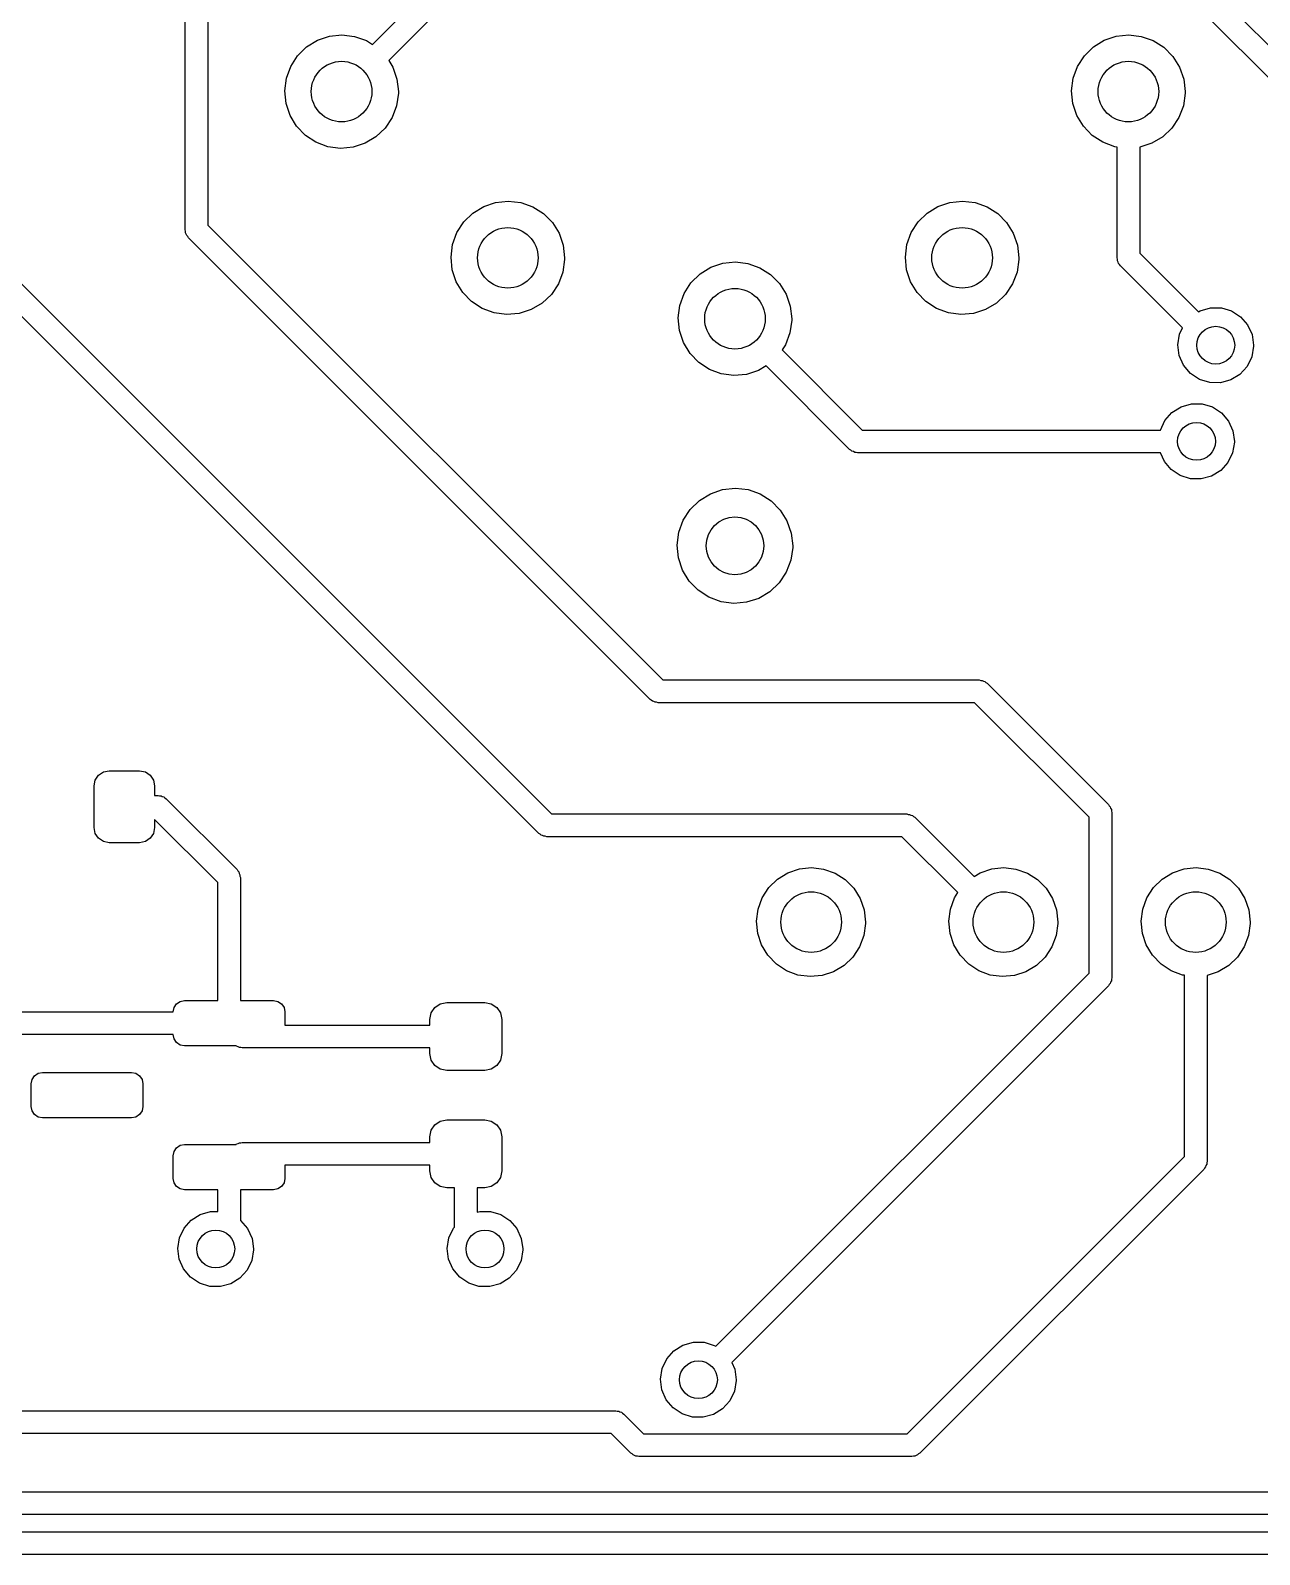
# Model space of a CAD drawing. Extents: x 108 to 192, y -153 to -46.
# Drawn here: x 153 to 169.23, y -133.83 to -113.7 of the extents above; entities that cross this region are included whole.
import ezdxf

# ---------------------------------------------------------------- set-up
doc = ezdxf.new("R2010")
doc.units = 0
doc.layers.add('BLACK', color=7, linetype='CONTINUOUS')

msp = doc.modelspace()

# ---------------------------------------------------------------- linework, layer by layer
at = {"layer": 'BLACK', "linetype": 'CONTINUOUS'}
for p, q in [((155.044, -116.332), (155.044, -108.021)), ((155.344, -108.084), (155.344, -116.27)), ((157.52, -113.884), (160.906, -110.498)), ((161.162, -110.666), (157.732, -114.096)), ((166.902, -111.446), (169.962, -114.506)), ((169.794, -114.762), (166.646, -111.614)), ((156.529, -114.032), (156.648, -113.915)), ((156.648, -113.915), (156.791, -113.827)), ((156.791, -113.827), (156.949, -113.773)), ((156.949, -113.773), (157.115, -113.756)), ((157.115, -113.756), (157.281, -113.776)), ((157.281, -113.776), (157.439, -113.832)), ((157.439, -113.832), (157.52, -113.884)), ((166.921, -114.032), (167.04, -113.915)), ((167.04, -113.915), (167.183, -113.827)), ((167.183, -113.827), (167.341, -113.773)), ((167.341, -113.773), (167.507, -113.756)), ((167.507, -113.756), (167.673, -113.776)), ((167.673, -113.776), (167.831, -113.832)), ((167.831, -113.832), (167.972, -113.921)), ((167.972, -113.921), (168.09, -114.04)), ((156.438, -114.173), (156.529, -114.032)), ((157.732, -114.096), (157.786, -114.182)), ((166.83, -114.173), (166.921, -114.032)), ((168.09, -114.04), (168.179, -114.182)), ((156.36, -114.496), (156.381, -114.33)), ((156.381, -114.33), (156.438, -114.173)), ((157.786, -114.182), (157.841, -114.34)), ((157.841, -114.34), (157.86, -114.506)), ((166.752, -114.496), (166.773, -114.33)), ((166.773, -114.33), (166.83, -114.173)), ((168.179, -114.182), (168.234, -114.34)), ((168.234, -114.34), (168.252, -114.506)), ((156.376, -114.662), (156.36, -114.496)), ((157.86, -114.527), (157.836, -114.693)), ((157.86, -114.506), (157.86, -114.527)), ((166.769, -114.662), (166.752, -114.496)), ((168.252, -114.527), (168.229, -114.693)), ((168.252, -114.506), (168.252, -114.527)), ((156.429, -114.821), (156.376, -114.662)), ((157.836, -114.693), (157.777, -114.849)), ((166.821, -114.821), (166.769, -114.662)), ((168.229, -114.693), (168.169, -114.849)), ((156.516, -114.964), (156.429, -114.821)), ((157.777, -114.849), (157.684, -114.988)), ((166.908, -114.964), (166.821, -114.821)), ((168.169, -114.849), (168.077, -114.988)), ((156.632, -115.084), (156.516, -114.964)), ((156.772, -115.175), (156.632, -115.084)), ((157.563, -115.103), (157.42, -115.189)), ((157.684, -114.988), (157.563, -115.103)), ((167.024, -115.084), (166.908, -114.964)), ((167.164, -115.175), (167.024, -115.084)), ((167.956, -115.103), (167.812, -115.189)), ((168.077, -114.988), (167.956, -115.103)), ((156.928, -115.234), (156.772, -115.175)), ((157.094, -115.256), (156.928, -115.234)), ((157.261, -115.241), (157.094, -115.256)), ((157.42, -115.189), (157.261, -115.241)), ((167.321, -115.234), (167.164, -115.175)), ((167.352, -115.238), (167.321, -115.234)), ((167.352, -116.702), (167.352, -115.238)), ((167.653, -115.241), (167.652, -115.241)), ((167.652, -115.241), (167.652, -116.64)), ((167.812, -115.189), (167.653, -115.241)), ((151.339, -115.504), (159.883, -124.048)), ((159.714, -124.304), (151.191, -115.781)), ((159.145, -115.97), (159.311, -115.952)), ((159.311, -115.952), (159.477, -115.972)), ((165.145, -115.97), (165.311, -115.952)), ((165.311, -115.952), (165.477, -115.972)), ((158.725, -116.228), (158.844, -116.111)), ((158.844, -116.111), (158.987, -116.024)), ((158.987, -116.024), (159.145, -115.97)), ((159.477, -115.972), (159.635, -116.028)), ((159.635, -116.028), (159.776, -116.118)), ((159.776, -116.118), (159.894, -116.236)), ((164.725, -116.228), (164.844, -116.111)), ((164.844, -116.111), (164.987, -116.024)), ((164.987, -116.024), (165.145, -115.97)), ((165.477, -115.972), (165.635, -116.028)), ((165.635, -116.028), (165.776, -116.118)), ((165.776, -116.118), (165.894, -116.236)), ((155.049, -116.351), (155.044, -116.332)), ((155.049, -116.371), (155.049, -116.351)), ((155.344, -116.27), (161.352, -122.278)), ((158.634, -116.369), (158.725, -116.228)), ((159.894, -116.236), (159.982, -116.378)), ((164.634, -116.369), (164.725, -116.228)), ((165.894, -116.236), (165.982, -116.378)), ((155.059, -116.388), (155.049, -116.371)), ((155.064, -116.407), (155.059, -116.388)), ((155.078, -116.421), (155.064, -116.407)), ((155.088, -116.438), (155.078, -116.421)), ((161.184, -122.534), (155.088, -116.438)), ((158.556, -116.692), (158.577, -116.526)), ((158.577, -116.526), (158.634, -116.369)), ((159.982, -116.378), (160.037, -116.536)), ((160.037, -116.536), (160.056, -116.702)), ((164.556, -116.692), (164.577, -116.526)), ((164.577, -116.526), (164.634, -116.369)), ((165.982, -116.378), (166.037, -116.536)), ((166.037, -116.536), (166.056, -116.702)), ((158.572, -116.858), (158.556, -116.692)), ((160.056, -116.723), (160.032, -116.889)), ((160.056, -116.702), (160.056, -116.723)), ((162.145, -116.773), (162.311, -116.756)), ((162.311, -116.756), (162.477, -116.776)), ((164.572, -116.858), (164.556, -116.692)), ((166.056, -116.723), (166.032, -116.889)), ((166.056, -116.702), (166.056, -116.723)), ((167.357, -116.721), (167.352, -116.702)), ((167.357, -116.741), (167.357, -116.721)), ((167.367, -116.758), (167.357, -116.741)), ((167.372, -116.777), (167.367, -116.758)), ((167.652, -116.64), (168.427, -117.415)), ((158.625, -117.017), (158.572, -116.858)), ((160.032, -116.889), (159.973, -117.045)), ((161.725, -117.032), (161.844, -116.915)), ((161.844, -116.915), (161.987, -116.827)), ((161.987, -116.827), (162.145, -116.773)), ((162.477, -116.776), (162.635, -116.832)), ((162.635, -116.832), (162.776, -116.921)), ((162.776, -116.921), (162.894, -117.04)), ((164.625, -117.017), (164.572, -116.858)), ((166.032, -116.889), (165.973, -117.045)), ((167.386, -116.791), (167.372, -116.777)), ((167.396, -116.808), (167.386, -116.791)), ((168.216, -117.628), (167.396, -116.808)), ((158.712, -117.16), (158.625, -117.017)), ((158.828, -117.28), (158.712, -117.16)), ((159.973, -117.045), (159.881, -117.184)), ((161.634, -117.173), (161.725, -117.032)), ((162.894, -117.04), (162.982, -117.182)), ((164.712, -117.16), (164.625, -117.017)), ((164.828, -117.28), (164.712, -117.16)), ((165.973, -117.045), (165.881, -117.184)), ((158.968, -117.372), (158.828, -117.28)), ((159.759, -117.3), (159.616, -117.385)), ((159.881, -117.184), (159.759, -117.3)), ((161.556, -117.496), (161.577, -117.33)), ((161.577, -117.33), (161.634, -117.173)), ((162.982, -117.182), (163.037, -117.34)), ((163.037, -117.34), (163.056, -117.506)), ((164.968, -117.372), (164.828, -117.28)), ((165.759, -117.3), (165.616, -117.385)), ((165.881, -117.184), (165.759, -117.3)), ((168.452, -117.4), (168.588, -117.361)), ((168.588, -117.361), (168.73, -117.361)), ((168.73, -117.361), (168.866, -117.402)), ((159.125, -117.43), (158.968, -117.372)), ((159.29, -117.452), (159.125, -117.43)), ((159.457, -117.437), (159.29, -117.452)), ((159.616, -117.385), (159.457, -117.437)), ((161.572, -117.662), (161.556, -117.496)), ((163.056, -117.527), (163.032, -117.693)), ((163.056, -117.506), (163.056, -117.527)), ((165.125, -117.43), (164.968, -117.372)), ((165.29, -117.452), (165.125, -117.43)), ((165.457, -117.437), (165.29, -117.452)), ((165.616, -117.385), (165.457, -117.437)), ((168.427, -117.415), (168.452, -117.4)), ((168.866, -117.402), (168.985, -117.479)), ((168.985, -117.479), (169.077, -117.587)), ((161.625, -117.821), (161.572, -117.662)), ((163.032, -117.693), (162.973, -117.849)), ((168.156, -117.85), (168.178, -117.71)), ((168.178, -117.71), (168.216, -117.628)), ((169.077, -117.587), (169.136, -117.716)), ((169.136, -117.716), (169.156, -117.856)), ((161.712, -117.964), (161.625, -117.821)), ((161.828, -118.084), (161.712, -117.964)), ((162.973, -117.849), (162.928, -117.916)), ((162.928, -117.916), (163.988, -118.976)), ((168.174, -117.99), (168.156, -117.85)), ((169.156, -117.868), (169.132, -118.008)), ((169.156, -117.856), (169.156, -117.868)), ((161.968, -118.175), (161.828, -118.084)), ((162.717, -118.129), (162.616, -118.189)), ((163.82, -119.232), (162.717, -118.129)), ((168.232, -118.12), (168.174, -117.99)), ((168.323, -118.229), (168.232, -118.12)), ((169.071, -118.136), (168.975, -118.241)), ((169.132, -118.008), (169.071, -118.136)), ((162.125, -118.234), (161.968, -118.175)), ((162.29, -118.256), (162.125, -118.234)), ((162.457, -118.241), (162.29, -118.256)), ((162.616, -118.189), (162.457, -118.241)), ((168.441, -118.307), (168.323, -118.229)), ((168.576, -118.35), (168.441, -118.307)), ((168.718, -118.352), (168.576, -118.35)), ((168.855, -118.315), (168.718, -118.352)), ((168.975, -118.241), (168.855, -118.315)), ((167.984, -118.851), (168.078, -118.745)), ((168.078, -118.745), (168.198, -118.67)), ((168.198, -118.67), (168.334, -118.631)), ((168.334, -118.631), (168.476, -118.631)), ((168.476, -118.631), (168.612, -118.672)), ((168.612, -118.672), (168.731, -118.749)), ((168.731, -118.749), (168.823, -118.857)), ((163.988, -118.976), (167.926, -118.976)), ((167.926, -118.976), (167.984, -118.851)), ((168.823, -118.857), (168.882, -118.986)), ((168.902, -119.138), (168.878, -119.278)), ((168.882, -118.986), (168.902, -119.126)), ((168.902, -119.126), (168.902, -119.138)), ((163.837, -119.242), (163.82, -119.232)), ((163.851, -119.256), (163.837, -119.242)), ((163.87, -119.261), (163.851, -119.256)), ((163.887, -119.271), (163.87, -119.261)), ((163.907, -119.271), (163.887, -119.271)), ((163.926, -119.276), (163.907, -119.271)), ((167.927, -119.276), (163.926, -119.276)), ((167.978, -119.39), (167.927, -119.276)), ((168.878, -119.278), (168.817, -119.406)), ((168.069, -119.499), (167.978, -119.39)), ((168.187, -119.577), (168.069, -119.499)), ((168.322, -119.62), (168.187, -119.577)), ((168.721, -119.511), (168.601, -119.585)), ((168.817, -119.406), (168.721, -119.511)), ((161.982, -119.817), (162.142, -119.762)), ((162.142, -119.762), (162.311, -119.744)), ((162.311, -119.744), (162.48, -119.764)), ((162.48, -119.764), (162.64, -119.821)), ((168.464, -119.622), (168.322, -119.62)), ((168.601, -119.585), (168.464, -119.622)), ((161.715, -120.024), (161.837, -119.906)), ((161.837, -119.906), (161.982, -119.817)), ((162.64, -119.821), (162.783, -119.912)), ((162.783, -119.912), (162.903, -120.033)), ((161.565, -120.327), (161.623, -120.167)), ((161.623, -120.167), (161.715, -120.024)), ((162.903, -120.033), (162.993, -120.177)), ((162.993, -120.177), (163.049, -120.337)), ((161.544, -120.495), (161.565, -120.327)), ((163.049, -120.337), (163.068, -120.506)), ((161.561, -120.664), (161.544, -120.495)), ((163.068, -120.527), (163.044, -120.696)), ((163.068, -120.506), (163.068, -120.527)), ((161.614, -120.826), (161.561, -120.664)), ((163.044, -120.696), (162.984, -120.854)), ((161.702, -120.971), (161.614, -120.826)), ((161.82, -121.093), (161.702, -120.971)), ((162.984, -120.854), (162.89, -120.996)), ((161.962, -121.186), (161.82, -121.093)), ((162.122, -121.245), (161.962, -121.186)), ((162.767, -121.113), (162.621, -121.2)), ((162.89, -120.996), (162.767, -121.113)), ((162.29, -121.268), (162.122, -121.245)), ((162.459, -121.252), (162.29, -121.268)), ((162.621, -121.2), (162.459, -121.252)), ((161.352, -122.278), (165.532, -122.278)), ((165.532, -122.278), (165.551, -122.283)), ((165.551, -122.283), (165.571, -122.283)), ((165.571, -122.283), (165.588, -122.293)), ((165.588, -122.293), (165.607, -122.298)), ((165.607, -122.298), (165.621, -122.312)), ((165.621, -122.312), (165.638, -122.322)), ((165.638, -122.322), (167.238, -123.922)), ((161.201, -122.544), (161.184, -122.534)), ((161.215, -122.558), (161.201, -122.544)), ((161.234, -122.563), (161.215, -122.558)), ((161.251, -122.573), (161.234, -122.563)), ((161.271, -122.573), (161.251, -122.573)), ((161.29, -122.578), (161.271, -122.573)), ((165.47, -122.578), (161.29, -122.578)), ((166.982, -124.09), (165.47, -122.578)), ((153.841, -123.677), (153.856, -123.6)), ((153.856, -123.6), (153.9, -123.536)), ((153.9, -123.536), (153.964, -123.492)), ((153.964, -123.492), (154.041, -123.477)), ((154.041, -123.477), (154.441, -123.477)), ((154.441, -123.477), (154.518, -123.492)), ((154.518, -123.492), (154.582, -123.536)), ((154.582, -123.536), (154.626, -123.6)), ((154.626, -123.6), (154.641, -123.677)), ((153.841, -124.227), (153.841, -123.677)), ((154.641, -123.677), (154.641, -123.802)), ((154.641, -123.802), (154.686, -123.802)), ((154.686, -123.802), (154.705, -123.807)), ((154.705, -123.807), (154.725, -123.807)), ((154.725, -123.807), (154.742, -123.817)), ((154.742, -123.817), (154.761, -123.822)), ((154.761, -123.822), (154.775, -123.836)), ((154.775, -123.836), (154.792, -123.846)), ((154.792, -123.846), (155.73, -124.783)), ((167.238, -123.922), (167.248, -123.939)), ((167.248, -123.939), (167.262, -123.953)), ((167.262, -123.953), (167.267, -123.972)), ((167.267, -123.972), (167.277, -123.989)), ((167.277, -123.989), (167.277, -124.009)), ((167.277, -124.009), (167.282, -124.028)), ((155.474, -124.952), (154.641, -124.119)), ((154.641, -124.119), (154.641, -124.227)), ((159.883, -124.048), (164.574, -124.048)), ((164.574, -124.048), (164.593, -124.053)), ((164.593, -124.053), (164.612, -124.053)), ((164.612, -124.053), (164.629, -124.062)), ((164.629, -124.062), (164.649, -124.068)), ((164.649, -124.068), (164.662, -124.082)), ((164.662, -124.082), (164.68, -124.091)), ((164.68, -124.091), (165.463, -124.875)), ((166.982, -126.15), (166.982, -124.09)), ((167.282, -124.028), (167.282, -126.213)), ((153.856, -124.304), (153.841, -124.227)), ((153.9, -124.368), (153.856, -124.304)), ((153.964, -124.412), (153.9, -124.368)), ((154.041, -124.427), (153.964, -124.412)), ((154.518, -124.412), (154.441, -124.427)), ((154.582, -124.368), (154.518, -124.412)), ((154.626, -124.304), (154.582, -124.368)), ((154.641, -124.227), (154.626, -124.304)), ((159.732, -124.313), (159.714, -124.304)), ((159.746, -124.327), (159.732, -124.313)), ((159.765, -124.333), (159.746, -124.327)), ((159.782, -124.342), (159.765, -124.333)), ((159.801, -124.342), (159.782, -124.342)), ((159.821, -124.348), (159.801, -124.342)), ((164.511, -124.348), (159.821, -124.348)), ((165.251, -125.087), (164.511, -124.348)), ((154.441, -124.427), (154.041, -124.427)), ((155.73, -124.783), (155.739, -124.801)), ((155.739, -124.801), (155.753, -124.814)), ((155.753, -124.814), (155.759, -124.834)), ((163.005, -124.825), (163.157, -124.773)), ((163.157, -124.773), (163.317, -124.756)), ((163.317, -124.756), (163.476, -124.775)), ((163.476, -124.775), (163.628, -124.829)), ((165.545, -124.825), (165.697, -124.773)), ((165.697, -124.773), (165.857, -124.756)), ((165.857, -124.756), (166.016, -124.775)), ((166.016, -124.775), (166.168, -124.829)), ((168.085, -124.825), (168.237, -124.773)), ((168.237, -124.773), (168.397, -124.756)), ((168.397, -124.756), (168.556, -124.775)), ((168.556, -124.775), (168.708, -124.829)), ((155.474, -126.512), (155.474, -124.952)), ((155.759, -124.834), (155.768, -124.851)), ((155.768, -124.851), (155.768, -124.87)), ((155.768, -124.87), (155.773, -124.889)), ((155.773, -124.889), (155.773, -126.512)), ((162.754, -125.021), (162.869, -124.909)), ((162.869, -124.909), (163.005, -124.825)), ((163.628, -124.829), (163.763, -124.915)), ((163.763, -124.915), (163.876, -125.029)), ((165.463, -124.875), (165.545, -124.825)), ((166.168, -124.829), (166.303, -124.915)), ((166.303, -124.915), (166.416, -125.029)), ((167.834, -125.021), (167.949, -124.909)), ((167.949, -124.909), (168.085, -124.825)), ((168.708, -124.829), (168.843, -124.915)), ((168.843, -124.915), (168.956, -125.029)), ((162.612, -125.307), (162.667, -125.156)), ((162.667, -125.156), (162.754, -125.021)), ((163.876, -125.029), (163.961, -125.165)), ((163.961, -125.165), (164.014, -125.316)), ((165.152, -125.307), (165.207, -125.156)), ((165.207, -125.156), (165.251, -125.087)), ((166.416, -125.029), (166.501, -125.165)), ((166.501, -125.165), (166.554, -125.316)), ((167.692, -125.307), (167.747, -125.156)), ((167.747, -125.156), (167.834, -125.021)), ((168.956, -125.029), (169.041, -125.165)), ((169.041, -125.165), (169.094, -125.316)), ((162.592, -125.466), (162.612, -125.307)), ((164.014, -125.316), (164.032, -125.476)), ((165.132, -125.466), (165.152, -125.307)), ((166.554, -125.316), (166.572, -125.476)), ((167.672, -125.466), (167.692, -125.307)), ((169.094, -125.316), (169.112, -125.476)), ((162.608, -125.626), (162.592, -125.466)), ((164.032, -125.496), (164.009, -125.655)), ((164.032, -125.476), (164.032, -125.496)), ((165.148, -125.626), (165.132, -125.466)), ((166.572, -125.496), (166.549, -125.655)), ((166.572, -125.476), (166.572, -125.496)), ((167.688, -125.626), (167.672, -125.466)), ((169.112, -125.496), (169.089, -125.655)), ((169.112, -125.476), (169.112, -125.496)), ((162.658, -125.778), (162.608, -125.626)), ((162.742, -125.915), (162.658, -125.778)), ((163.952, -125.805), (163.864, -125.939)), ((164.009, -125.655), (163.952, -125.805)), ((165.198, -125.778), (165.148, -125.626)), ((165.282, -125.915), (165.198, -125.778)), ((166.492, -125.805), (166.404, -125.939)), ((166.549, -125.655), (166.492, -125.805)), ((167.738, -125.778), (167.688, -125.626)), ((167.822, -125.915), (167.738, -125.778)), ((169.032, -125.805), (168.944, -125.939)), ((169.089, -125.655), (169.032, -125.805)), ((162.853, -126.031), (162.742, -125.915)), ((163.864, -125.939), (163.747, -126.05)), ((165.393, -126.031), (165.282, -125.915)), ((166.404, -125.939), (166.287, -126.05)), ((167.933, -126.031), (167.822, -125.915)), ((168.944, -125.939), (168.827, -126.05)), ((162.053, -131.08), (166.982, -126.15)), ((162.987, -126.119), (162.853, -126.031)), ((163.138, -126.175), (162.987, -126.119)), ((163.297, -126.196), (163.138, -126.175)), ((163.457, -126.181), (163.297, -126.196)), ((163.609, -126.132), (163.457, -126.181)), ((163.747, -126.05), (163.609, -126.132)), ((165.527, -126.119), (165.393, -126.031)), ((165.678, -126.175), (165.527, -126.119)), ((165.837, -126.196), (165.678, -126.175)), ((165.997, -126.181), (165.837, -126.196)), ((166.149, -126.132), (165.997, -126.181)), ((166.287, -126.05), (166.149, -126.132)), ((167.282, -126.213), (167.277, -126.232)), ((168.067, -126.119), (167.933, -126.031)), ((168.218, -126.175), (168.067, -126.119)), ((168.242, -126.178), (168.218, -126.175)), ((168.242, -128.573), (168.242, -126.178)), ((168.689, -126.132), (168.542, -126.18)), ((168.542, -126.18), (168.542, -128.636)), ((168.827, -126.05), (168.689, -126.132)), ((167.238, -126.319), (162.263, -131.293)), ((167.248, -126.302), (167.238, -126.319)), ((167.262, -126.288), (167.248, -126.302)), ((167.267, -126.269), (167.262, -126.288)), ((167.277, -126.251), (167.267, -126.269)), ((167.277, -126.232), (167.277, -126.251)), ((154.886, -126.662), (154.897, -126.605)), ((154.897, -126.605), (154.93, -126.556)), ((154.93, -126.556), (154.979, -126.523)), ((154.979, -126.523), (155.036, -126.512)), ((155.036, -126.512), (155.474, -126.512)), ((155.773, -126.512), (156.211, -126.512)), ((156.211, -126.512), (156.268, -126.523)), ((156.268, -126.523), (156.317, -126.556)), ((156.317, -126.556), (156.35, -126.605)), ((156.35, -126.605), (156.361, -126.662)), ((158.292, -126.676), (158.341, -126.603)), ((158.341, -126.603), (158.414, -126.554)), ((158.414, -126.554), (158.5, -126.537)), ((158.5, -126.537), (159, -126.537)), ((159, -126.537), (159.086, -126.554)), ((159.086, -126.554), (159.159, -126.603)), ((159.159, -126.603), (159.208, -126.676)), ((151.321, -126.662), (154.886, -126.662)), ((156.361, -126.662), (156.361, -126.837)), ((158.275, -126.762), (158.292, -126.676)), ((158.275, -126.837), (158.275, -126.762)), ((159.208, -126.676), (159.225, -126.762)), ((159.225, -126.762), (159.225, -127.212)), ((154.886, -126.962), (151.259, -126.962)), ((154.897, -127.019), (154.886, -126.962)), ((154.93, -127.068), (154.897, -127.019)), ((156.361, -126.837), (158.275, -126.837)), ((154.979, -127.101), (154.93, -127.068)), ((155.036, -127.112), (154.979, -127.101)), ((155.719, -127.112), (155.036, -127.112)), ((155.724, -127.117), (155.719, -127.112)), ((155.743, -127.122), (155.724, -127.117)), ((155.76, -127.132), (155.743, -127.122)), ((155.779, -127.132), (155.76, -127.132)), ((155.798, -127.137), (155.779, -127.132)), ((158.275, -127.137), (155.798, -127.137)), ((158.275, -127.212), (158.275, -127.137)), ((158.292, -127.298), (158.275, -127.212)), ((159.225, -127.212), (159.208, -127.298)), ((158.341, -127.371), (158.292, -127.298)), ((158.414, -127.42), (158.341, -127.371)), ((158.5, -127.437), (158.414, -127.42)), ((159.086, -127.42), (159, -127.437)), ((159.159, -127.371), (159.086, -127.42)), ((159.208, -127.298), (159.159, -127.371)), ((153.011, -127.612), (153.022, -127.555)), ((153.011, -127.912), (153.011, -127.612)), ((153.022, -127.555), (153.055, -127.506)), ((153.055, -127.506), (153.104, -127.473)), ((153.104, -127.473), (153.161, -127.462)), ((153.161, -127.462), (154.336, -127.462)), ((154.336, -127.462), (154.393, -127.473)), ((154.393, -127.473), (154.442, -127.506)), ((154.442, -127.506), (154.475, -127.555)), ((154.475, -127.555), (154.486, -127.612)), ((154.486, -127.612), (154.486, -127.912)), ((159, -127.437), (158.5, -127.437)), ((153.022, -127.969), (153.011, -127.912)), ((153.055, -128.018), (153.022, -127.969)), ((153.104, -128.051), (153.055, -128.018)), ((154.442, -128.018), (154.393, -128.051)), ((154.475, -127.969), (154.442, -128.018)), ((154.486, -127.912), (154.475, -127.969)), ((153.161, -128.062), (153.104, -128.051)), ((154.336, -128.062), (153.161, -128.062)), ((154.393, -128.051), (154.336, -128.062)), ((158.275, -128.312), (158.292, -128.226)), ((158.292, -128.226), (158.341, -128.153)), ((158.341, -128.153), (158.414, -128.104)), ((158.414, -128.104), (158.5, -128.087)), ((158.5, -128.087), (159, -128.087)), ((159, -128.087), (159.086, -128.104)), ((159.086, -128.104), (159.159, -128.153)), ((159.159, -128.153), (159.208, -128.226)), ((159.208, -128.226), (159.225, -128.312)), ((154.93, -128.456), (154.979, -128.423)), ((154.979, -128.423), (155.036, -128.412)), ((155.036, -128.412), (155.719, -128.412)), ((155.719, -128.412), (155.724, -128.407)), ((155.724, -128.407), (155.743, -128.402)), ((155.743, -128.402), (155.76, -128.392)), ((155.76, -128.392), (155.779, -128.392)), ((155.779, -128.392), (155.798, -128.387)), ((155.798, -128.387), (158.275, -128.387)), ((158.275, -128.387), (158.275, -128.312)), ((159.225, -128.312), (159.225, -128.762)), ((154.886, -128.562), (154.897, -128.505)), ((154.886, -128.862), (154.886, -128.562)), ((154.897, -128.505), (154.93, -128.456)), ((164.581, -132.235), (168.242, -128.573)), ((168.542, -128.636), (168.537, -128.655)), ((158.275, -128.687), (156.361, -128.687)), ((156.361, -128.687), (156.361, -128.862)), ((158.275, -128.762), (158.275, -128.687)), ((158.292, -128.848), (158.275, -128.762)), ((159.225, -128.762), (159.208, -128.848)), ((168.498, -128.742), (164.749, -132.491)), ((168.508, -128.725), (168.498, -128.742)), ((168.522, -128.711), (168.508, -128.725)), ((168.527, -128.692), (168.522, -128.711)), ((168.537, -128.674), (168.527, -128.692)), ((168.537, -128.655), (168.537, -128.674)), ((154.897, -128.919), (154.886, -128.862)), ((154.93, -128.968), (154.897, -128.919)), ((154.979, -129.001), (154.93, -128.968)), ((155.036, -129.012), (154.979, -129.001)), ((155.474, -129.012), (155.036, -129.012)), ((155.474, -129.299), (155.474, -129.012)), ((156.211, -129.012), (155.773, -129.012)), ((155.773, -129.012), (155.773, -129.415)), ((156.268, -129.001), (156.211, -129.012)), ((156.317, -128.968), (156.268, -129.001)), ((156.35, -128.919), (156.317, -128.968)), ((156.361, -128.862), (156.35, -128.919)), ((158.341, -128.921), (158.292, -128.848)), ((158.414, -128.97), (158.341, -128.921)), ((158.5, -128.987), (158.414, -128.97)), ((158.6, -128.987), (158.5, -128.987)), ((158.6, -129.504), (158.6, -128.987)), ((159, -128.987), (158.9, -128.987)), ((158.9, -128.987), (158.9, -129.309)), ((159.086, -128.97), (159, -128.987)), ((159.159, -128.921), (159.086, -128.97)), ((159.208, -128.848), (159.159, -128.921)), ((155.03, -129.519), (155.124, -129.413)), ((155.124, -129.413), (155.244, -129.338)), ((155.244, -129.338), (155.38, -129.299)), ((155.38, -129.299), (155.474, -129.299)), ((155.773, -129.415), (155.777, -129.417)), ((155.777, -129.417), (155.869, -129.525)), ((158.9, -129.309), (158.936, -129.299)), ((158.936, -129.299), (159.078, -129.299)), ((159.078, -129.299), (159.214, -129.34)), ((159.214, -129.34), (159.333, -129.417)), ((159.333, -129.417), (159.425, -129.525)), ((154.97, -129.648), (155.03, -129.519)), ((155.869, -129.525), (155.928, -129.654)), ((158.526, -129.648), (158.586, -129.519)), ((158.586, -129.519), (158.6, -129.504)), ((159.425, -129.525), (159.484, -129.654)), ((154.948, -129.788), (154.97, -129.648)), ((154.966, -129.928), (154.948, -129.788)), ((155.948, -129.806), (155.924, -129.946)), ((155.928, -129.654), (155.948, -129.794)), ((155.948, -129.794), (155.948, -129.806)), ((158.504, -129.788), (158.526, -129.648)), ((158.522, -129.928), (158.504, -129.788)), ((159.504, -129.806), (159.48, -129.946)), ((159.484, -129.654), (159.504, -129.794)), ((159.504, -129.794), (159.504, -129.806)), ((155.024, -130.058), (154.966, -129.928)), ((155.924, -129.946), (155.863, -130.074)), ((158.58, -130.058), (158.522, -129.928)), ((159.48, -129.946), (159.419, -130.074)), ((155.115, -130.167), (155.024, -130.058)), ((155.233, -130.245), (155.115, -130.167)), ((155.368, -130.288), (155.233, -130.245)), ((155.767, -130.179), (155.647, -130.253)), ((155.863, -130.074), (155.767, -130.179)), ((158.671, -130.167), (158.58, -130.058)), ((158.789, -130.245), (158.671, -130.167)), ((158.924, -130.288), (158.789, -130.245)), ((159.323, -130.179), (159.203, -130.253)), ((159.419, -130.074), (159.323, -130.179)), ((155.51, -130.29), (155.368, -130.288)), ((155.647, -130.253), (155.51, -130.29)), ((159.066, -130.29), (158.924, -130.288)), ((159.203, -130.253), (159.066, -130.29)), ((161.619, -131.065), (161.756, -131.026)), ((161.756, -131.026), (161.897, -131.027)), ((161.897, -131.027), (162.033, -131.067)), ((161.345, -131.375), (161.405, -131.247)), ((161.405, -131.247), (161.499, -131.14)), ((161.499, -131.14), (161.619, -131.065)), ((162.033, -131.067), (162.053, -131.08)), ((161.323, -131.515), (161.345, -131.375)), ((162.263, -131.293), (162.303, -131.381)), ((162.303, -131.381), (162.323, -131.521)), ((161.342, -131.656), (161.323, -131.515)), ((161.399, -131.785), (161.342, -131.656)), ((162.323, -131.533), (162.3, -131.673)), ((162.323, -131.521), (162.323, -131.533)), ((161.49, -131.894), (161.399, -131.785)), ((162.238, -131.801), (162.143, -131.906)), ((162.3, -131.673), (162.238, -131.801)), ((151.085, -131.93), (160.731, -131.93)), ((160.731, -131.93), (160.75, -131.935)), ((160.75, -131.935), (160.77, -131.935)), ((160.77, -131.935), (160.787, -131.945)), ((160.787, -131.945), (160.806, -131.95)), ((160.806, -131.95), (160.82, -131.964)), ((160.82, -131.964), (160.837, -131.974)), ((160.837, -131.974), (161.098, -132.235)), ((161.608, -131.972), (161.49, -131.894)), ((161.743, -132.015), (161.608, -131.972)), ((161.885, -132.017), (161.743, -132.015)), ((162.022, -131.98), (161.885, -132.017)), ((162.143, -131.906), (162.022, -131.98)), ((160.669, -132.23), (151.023, -132.23)), ((160.93, -132.491), (160.669, -132.23)), ((161.098, -132.235), (164.581, -132.235)), ((160.947, -132.501), (160.93, -132.491)), ((160.961, -132.515), (160.947, -132.501)), ((160.98, -132.52), (160.961, -132.515)), ((160.997, -132.53), (160.98, -132.52)), ((161.017, -132.53), (160.997, -132.53)), ((161.036, -132.535), (161.017, -132.53)), ((164.643, -132.535), (161.036, -132.535)), ((164.662, -132.53), (164.643, -132.535)), ((164.682, -132.53), (164.662, -132.53)), ((164.699, -132.52), (164.682, -132.53)), ((164.718, -132.515), (164.699, -132.52)), ((164.732, -132.501), (164.718, -132.515)), ((164.749, -132.491), (164.732, -132.501)), ((143.228, -133.001), (171.333, -133.001)), ((171.395, -133.301), (143.166, -133.301)), ((138.532, -133.53), (177.611, -133.53)), ((177.673, -133.83), (138.594, -133.83))]:
    msp.add_line(p, q, dxfattribs=at)
at = {"layer": 'BLACK'}
for centre, radius in [((157.11, -114.506), 0.4), ((167.502, -114.506), 0.4), ((159.306, -116.702), 0.4), ((165.306, -116.702), 0.4), ((162.306, -117.506), 0.4), ((168.656, -117.856), 0.25), ((168.402, -119.126), 0.25), ((162.306, -120.506), 0.381), ((163.312, -125.476), 0.4), ((165.852, -125.476), 0.4), ((168.392, -125.476), 0.4), ((155.448, -129.794), 0.25), ((159.004, -129.794), 0.25), ((161.823, -131.521), 0.25)]:
    msp.add_circle(centre, radius, dxfattribs=at)

doc.saveas('drawing.dxf')
